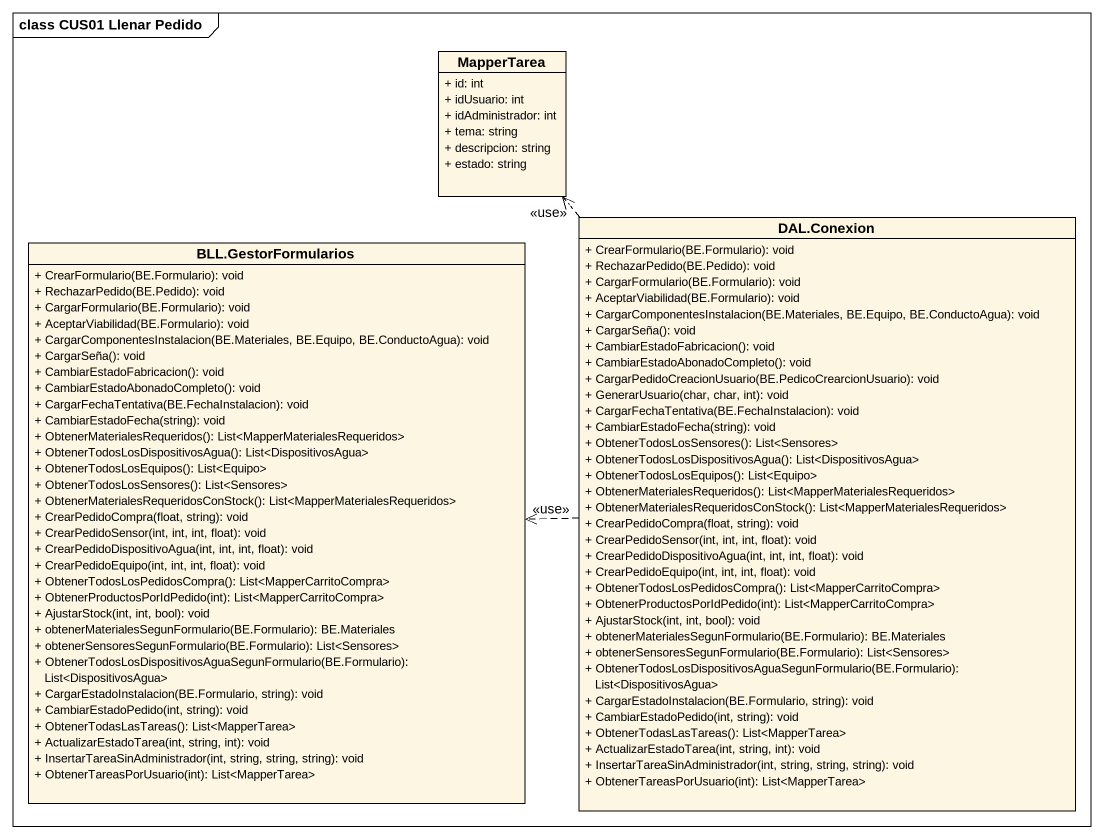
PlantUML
@startuml
mainframe class CUS01 Llenar Pedido
hide circle
hide empty members
skinparam classAttributeIconSize 0
class MapperTarea {
  + id: int
  + idUsuario: int
  + idAdministrador: int
  + tema: string
  + descripcion: string
  + estado: string
}
class "DAL.Conexion" as DAL_Conexion {
  + CrearFormulario(BE.Formulario): void
  + RechazarPedido(BE.Pedido): void
  + CargarFormulario(BE.Formulario): void
  + AceptarViabilidad(BE.Formulario): void
  + CargarComponentesInstalacion(BE.Materiales, BE.Equipo, BE.ConductoAgua): void
  + CargarSeña(): void
  + CambiarEstadoFabricacion(): void
  + CambiarEstadoAbonadoCompleto(): void
  + CargarPedidoCreacionUsuario(BE.PedicoCrearcionUsuario): void
  + GenerarUsuario(char, char, int): void
  + CargarFechaTentativa(BE.FechaInstalacion): void
  + CambiarEstadoFecha(string): void
  + ObtenerTodosLosSensores(): List<Sensores>
  + ObtenerTodosLosDispositivosAgua(): List<DispositivosAgua>
  + ObtenerTodosLosEquipos(): List<Equipo>
  + ObtenerMaterialesRequeridos(): List<MapperMaterialesRequeridos>
  + ObtenerMaterialesRequeridosConStock(): List<MapperMaterialesRequeridos>
  + CrearPedidoCompra(float, string): void
  + CrearPedidoSensor(int, int, int, float): void
  + CrearPedidoDispositivoAgua(int, int, int, float): void
  + CrearPedidoEquipo(int, int, int, float): void
  + ObtenerTodosLosPedidosCompra(): List<MapperCarritoCompra>
  + ObtenerProductosPorIdPedido(int): List<MapperCarritoCompra>
  + AjustarStock(int, int, bool): void
  + obtenerMaterialesSegunFormulario(BE.Formulario): BE.Materiales
  + obtenerSensoresSegunFormulario(BE.Formulario): List<Sensores>
  + ObtenerTodosLosDispositivosAguaSegunFormulario(BE.Formulario): List<DispositivosAgua>
  + CargarEstadoInstalacion(BE.Formulario, string): void
  + CambiarEstadoPedido(int, string): void
  + ObtenerTodasLasTareas(): List<MapperTarea>
  + ActualizarEstadoTarea(int, string, int): void
  + InsertarTareaSinAdministrador(int, string, string, string): void
  + ObtenerTareasPorUsuario(int): List<MapperTarea>
}
class "BLL.GestorFormularios" as BLL_GestorFormularios {
  + CrearFormulario(BE.Formulario): void
  + RechazarPedido(BE.Pedido): void
  + CargarFormulario(BE.Formulario): void
  + AceptarViabilidad(BE.Formulario): void
  + CargarComponentesInstalacion(BE.Materiales, BE.Equipo, BE.ConductoAgua): void
  + CargarSeña(): void
  + CambiarEstadoFabricacion(): void
  + CambiarEstadoAbonadoCompleto(): void
  + CargarFechaTentativa(BE.FechaInstalacion): void
  + CambiarEstadoFecha(string): void
  + ObtenerMaterialesRequeridos(): List<MapperMaterialesRequeridos>
  + ObtenerTodosLosDispositivosAgua(): List<DispositivosAgua>
  + ObtenerTodosLosEquipos(): List<Equipo>
  + ObtenerTodosLosSensores(): List<Sensores>
  + ObtenerMaterialesRequeridosConStock(): List<MapperMaterialesRequeridos>
  + CrearPedidoCompra(float, string): void
  + CrearPedidoSensor(int, int, int, float): void
  + CrearPedidoDispositivoAgua(int, int, int, float): void
  + CrearPedidoEquipo(int, int, int, float): void
  + ObtenerTodosLosPedidosCompra(): List<MapperCarritoCompra>
  + ObtenerProductosPorIdPedido(int): List<MapperCarritoCompra>
  + AjustarStock(int, int, bool): void
  + obtenerMaterialesSegunFormulario(BE.Formulario): BE.Materiales
  + obtenerSensoresSegunFormulario(BE.Formulario): List<Sensores>
  + ObtenerTodosLosDispositivosAguaSegunFormulario(BE.Formulario): List<DispositivosAgua>
  + CargarEstadoInstalacion(BE.Formulario, string): void
  + CambiarEstadoPedido(int, string): void
  + ObtenerTodasLasTareas(): List<MapperTarea>
  + ActualizarEstadoTarea(int, string, int): void
  + InsertarTareaSinAdministrador(int, string, string, string): void
  + ObtenerTareasPorUsuario(int): List<MapperTarea>
}
DAL_Conexion .up.> MapperTarea : <<use>>
DAL_Conexion .left.> BLL_GestorFormularios : <<use>>
@enduml
